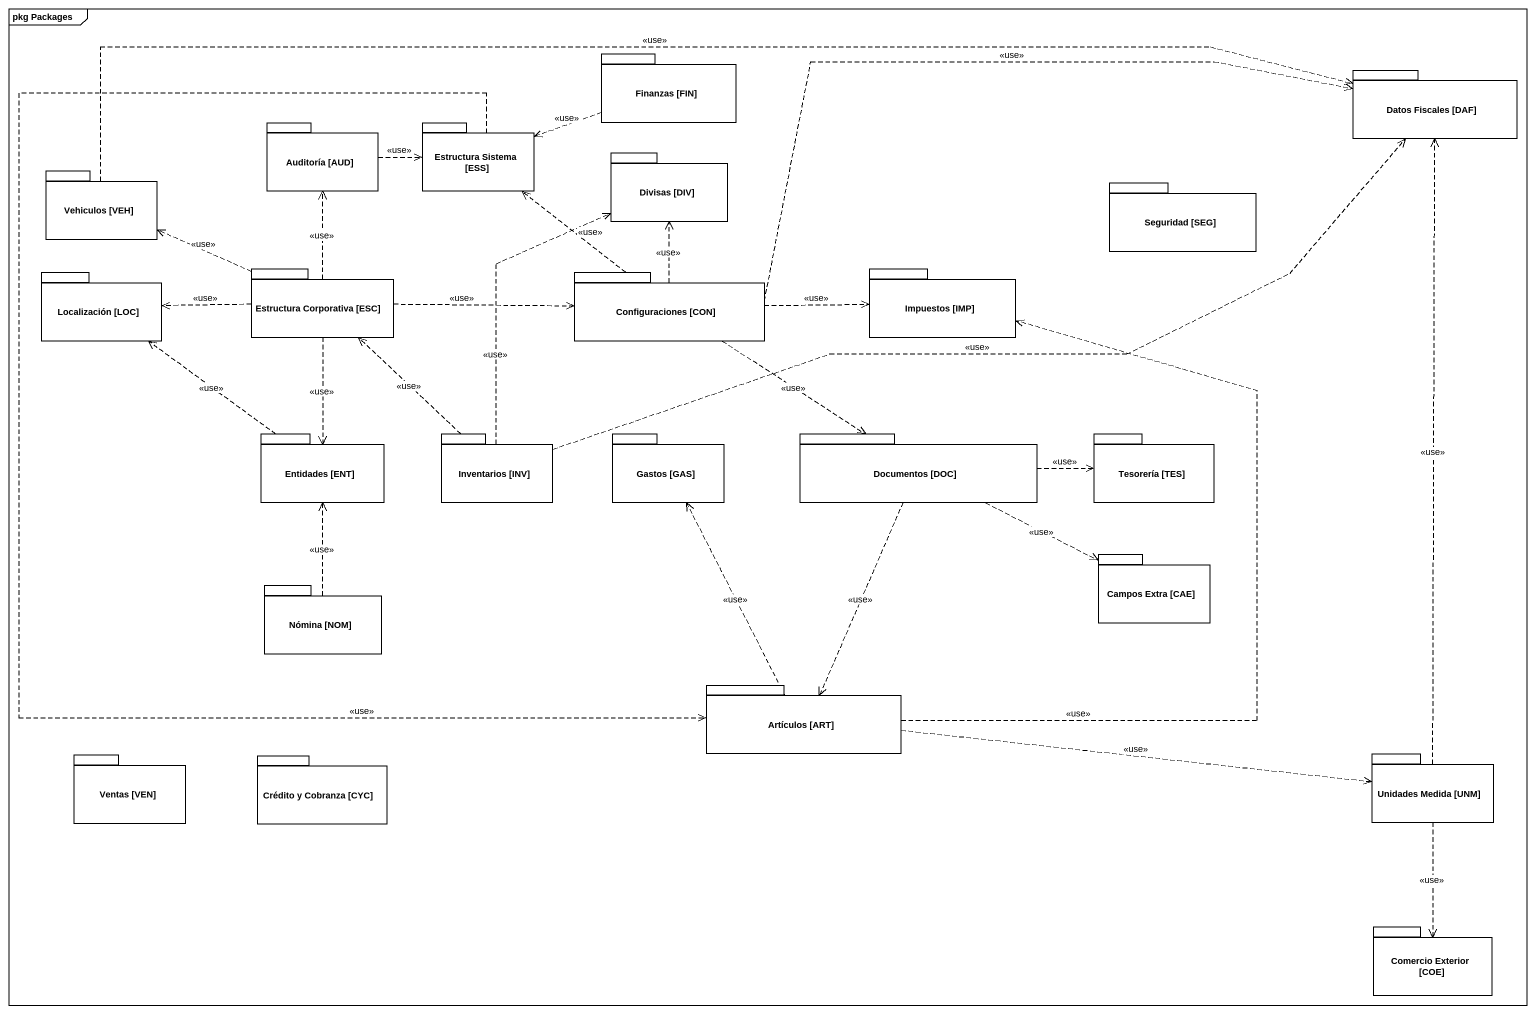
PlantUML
@startuml
mainframe pkg Packages
package "Finanzas [FIN]" as Finanzas_FIN {
}
package "Datos Fiscales [DAF]" as Datos_Fiscales_DAF {
}
package "Auditoría [AUD]" as Auditoría_AUD {
}
package "Estructura Sistema [ESS]" as Estructura_Sistema_ESS {
}
package "Vehiculos [VEH]" as Vehiculos_VEH {
}
package "Divisas [DIV]" as Divisas_DIV {
}
package "Seguridad [SEG]" as Seguridad_SEG {
}
package "Localización [LOC]" as Localización_LOC {
}
package "Estructura Corporativa [ESC]" as Estructura_Corporativa_ESC {
}
package "Configuraciones [CON]" as Configuraciones_CON {
}
package "Impuestos [IMP]" as Impuestos_IMP {
}
package "Entidades [ENT]" as Entidades_ENT {
}
package "Inventarios [INV]" as Inventarios_INV {
}
package "Gastos [GAS]" as Gastos_GAS {
}
package "Documentos [DOC]" as Documentos_DOC {
}
package "Tesorería [TES]" as Tesorería_TES {
}
package "Campos Extra [CAE]" as Campos_Extra_CAE {
}
package "Nómina [NOM]" as Nómina_NOM {
}
package "Artículos [ART]" as Artículos_ART {
}
package "Ventas [VEN]" as Ventas_VEN {
}
package "Unidades Medida [UNM]" as Unidades_Medida_UNM {
}
package "Crédito y Cobranza [CYC]" as Crédito_y_Cobranza_CYC {
}
package "Comercio Exterior [COE]" as Comercio_Exterior_COE {
}
Finanzas_FIN .left.> Estructura_Sistema_ESS : <<use>>
Auditoría_AUD .right.> Estructura_Sistema_ESS : <<use>>
Estructura_Sistema_ESS ..> Artículos_ART : <<use>>
Vehiculos_VEH .right.> Datos_Fiscales_DAF : <<use>>
Estructura_Corporativa_ESC .up.> Auditoría_AUD : <<use>>
Estructura_Corporativa_ESC .left.> Vehiculos_VEH : <<use>>
Estructura_Corporativa_ESC .left.> Localización_LOC : <<use>>
Estructura_Corporativa_ESC .right.> Configuraciones_CON : <<use>>
Estructura_Corporativa_ESC ..> Entidades_ENT : <<use>>
Configuraciones_CON .right.> Datos_Fiscales_DAF : <<use>>
Configuraciones_CON .up.> Estructura_Sistema_ESS : <<use>>
Configuraciones_CON .up.> Divisas_DIV : <<use>>
Configuraciones_CON .right.> Impuestos_IMP : <<use>>
Configuraciones_CON ..> Documentos_DOC : <<use>>
Entidades_ENT .up.> Localización_LOC : <<use>>
Inventarios_INV .right.> Datos_Fiscales_DAF : <<use>>
Inventarios_INV .up.> Divisas_DIV : <<use>>
Inventarios_INV .up.> Estructura_Corporativa_ESC : <<use>>
Documentos_DOC .right.> Tesorería_TES : <<use>>
Documentos_DOC .right.> Campos_Extra_CAE : <<use>>
Documentos_DOC ..> Artículos_ART : <<use>>
Nómina_NOM .up.> Entidades_ENT : <<use>>
Artículos_ART .up.> Impuestos_IMP : <<use>>
Artículos_ART .up.> Gastos_GAS : <<use>>
Artículos_ART .right.> Unidades_Medida_UNM : <<use>>
Unidades_Medida_UNM .up.> Datos_Fiscales_DAF : <<use>>
Unidades_Medida_UNM ..> Comercio_Exterior_COE : <<use>>
@enduml
